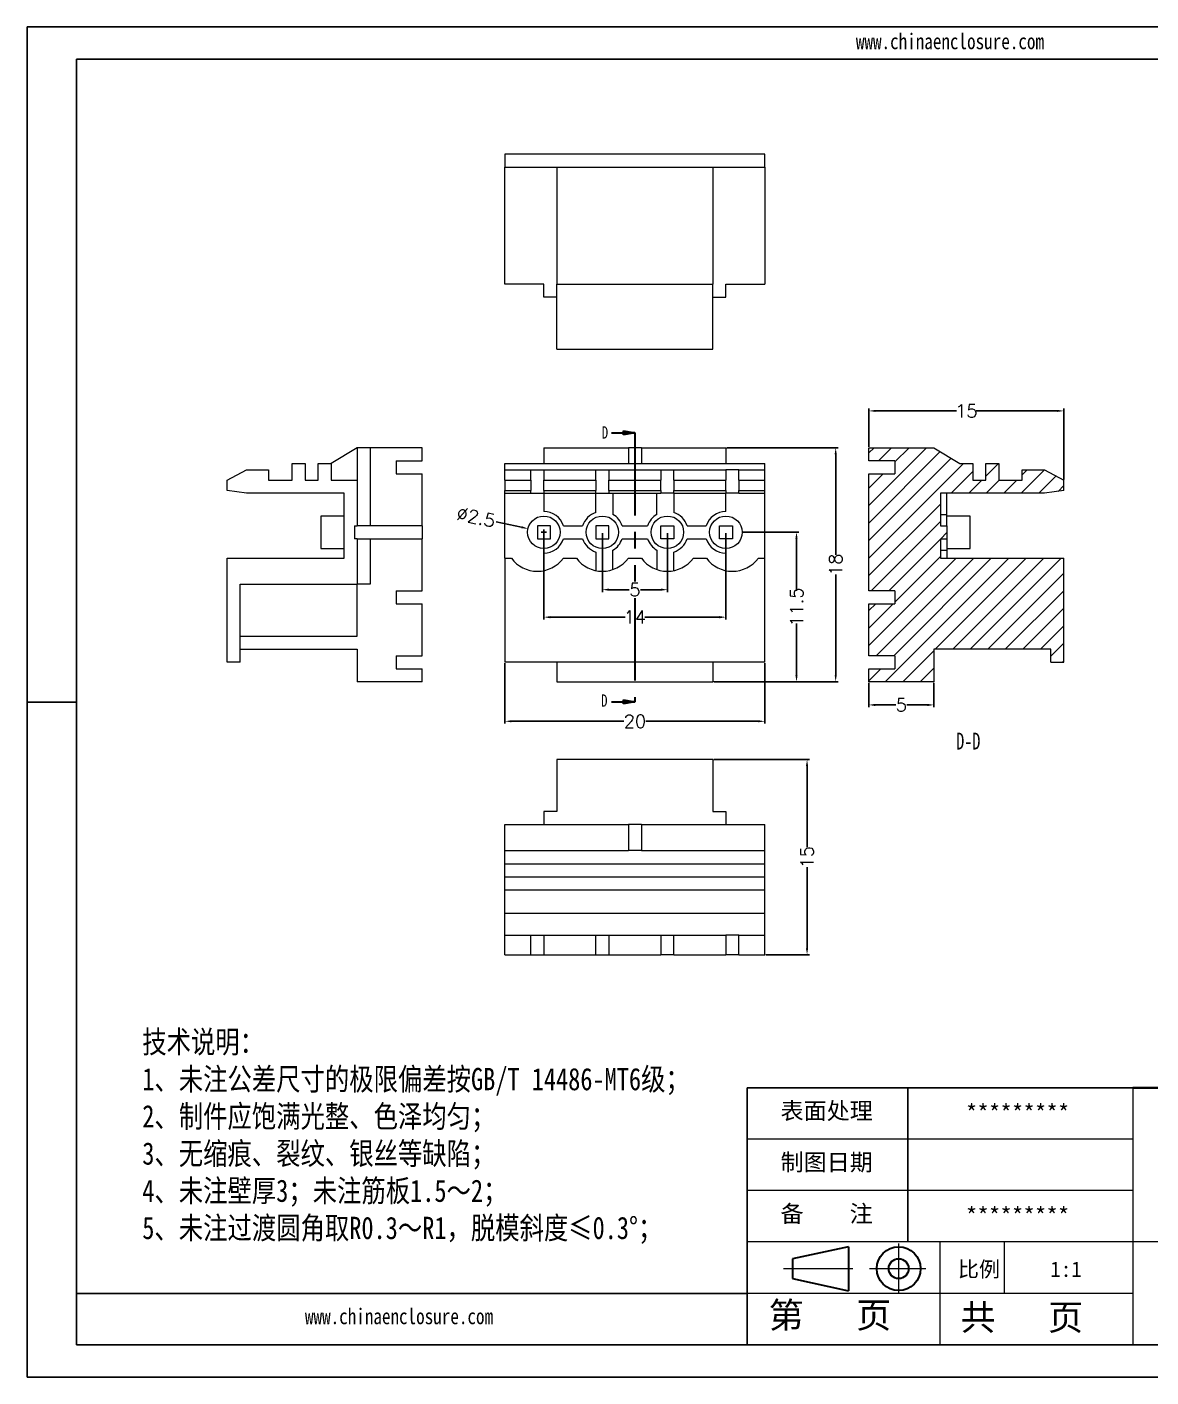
# Model space of a CAD drawing. Header units: inches. Extents: x 162 to 2102, y 1089 to 1379.
# Drawn here: x 1776.3 to 1862.7, y 1088.5 to 1192.3 of the extents above; entities that cross this region are included whole.
import ezdxf

# ---------------------------------------------------------------- set-up
doc = ezdxf.new("R2010")
doc.units = ezdxf.units.IN
doc.linetypes.add('CENTER2', pattern=[28.575, 19.05, -3.175, 3.175, -3.175])
doc.linetypes.add('PHANTOM', pattern=[12.7, 6.35, -1.27, 1.27, -1.27, 1.27, -1.27])
doc.layers.add('10', color=7, linetype='Continuous')
doc.layers.add('文字', color=81, linetype='Continuous')
for name, color, linetype, lineweight in [('粗实线', 7, 'Continuous', 30), ('细实线', 3, 'Continuous', 9), ('细点划线', 2, 'CENTER2', 9)]:
    doc.layers.add(name, color=color, linetype=linetype, lineweight=lineweight)
doc.styles.add('SLDTEXTSTYLE0', font='TXT', dxfattribs={"width": 0.75})
doc.styles.add('SLDTEXTSTYLE6', font='TXT', dxfattribs={"width": 0.7})
doc.styles.get("Standard").update_dxf_attribs({"font": 'txt', "bigfont": 'gbcbig.shx'})
doc.styles.add('宋体', font='', dxfattribs={"width": 0.8, "height": 3.5})
doc.styles.get('宋体').set_extended_font_data('SimSun')
doc.dimstyles.new('1', dxfattribs={"dimtxt": 1, "dimasz": 0.5, "dimexe": 0.18, "dimexo": 0.0625, "dimgap": 0.09, "dimtad": 0, "dimzin": 9, "dimdsep": 46, "dimtxsty": 'Standard', "dimcen": 0.2, "dimclrd": 3, "dimclre": 3, "dimadec": 0, "dimazin": 2, "dimtfac": 1, "dimtofl": 0, "dimtmove": 0, "dimatfit": 3, "dimfxl": 1, "dimtolj": 1, "dimtzin": 0, "dimarcsym": 0})

# ---------------------------------------------------------------- blocks, each defined once
blk = doc.blocks.new('_CLOSED')
at = {"color": 0, "linetype": 'ByBlock', "lineweight": -2}
for p, q in [((-1, 0.166667), (0, 0)), ((-1, 0.166667), (-1, -0.166667)), ((0, 0), (-1, -0.166667)), ((0, 0), (-1, 0))]:
    blk.add_line(p, q, dxfattribs=at)
blk = doc.blocks.new('*D181')
at = {"color": 3, "lineweight": -2}
for p, q in [((1813.04, 1143.41), (1813.04, 1138.76)), ((1833.04, 1143.41), (1833.04, 1138.76)), ((1813.54, 1138.94), (1822.2, 1138.94)), ((1832.54, 1138.94), (1823.88, 1138.94))]:
    blk.add_line(p, q, dxfattribs=at)
at = {"color": 3}
for points in [[(1813.54, 1139.02), (1813.54, 1138.86), (1813.04, 1138.94)], [(1832.54, 1139.02), (1832.54, 1138.86), (1833.04, 1138.94)]]:
    blk.add_solid(points, dxfattribs=at)
at = {"layer": 'Defpoints', "color": 0}
for p in [(1813.04, 1143.48), (1833.04, 1143.48), (1833.04, 1138.94)]:
    blk.add_point(p, dxfattribs=at)
at = {"color": 0, "insert": (1823.04, 1138.94), "char_height": 1, "attachment_point": 5}
blk.add_mtext('\\A1;20', dxfattribs=at)
blk = doc.blocks.new('*D182')
at = {"color": 3, "lineweight": -2}
for p, q in [((1830.1, 1159.98), (1838.66, 1159.98)), ((1838.48, 1159.48), (1838.48, 1151.73)), ((1838.48, 1142.48), (1838.48, 1150.22)), ((1830.1, 1141.98), (1838.66, 1141.98))]:
    blk.add_line(p, q, dxfattribs=at)
at = {"color": 3}
for points in [[(1838.4, 1159.48), (1838.56, 1159.48), (1838.48, 1159.98)], [(1838.4, 1142.48), (1838.56, 1142.48), (1838.48, 1141.98)]]:
    blk.add_solid(points, dxfattribs=at)
at = {"layer": 'Defpoints', "color": 0}
for p in [(1830.04, 1159.98), (1830.04, 1141.98), (1838.48, 1141.98)]:
    blk.add_point(p, dxfattribs=at)
at = {"color": 0, "insert": (1838.48, 1150.98), "char_height": 1, "attachment_point": 5, "rotation": 90}
blk.add_mtext('\\A1;18', dxfattribs=at)
blk = doc.blocks.new('*D183')
at = {"color": 3, "lineweight": -2}
for p, q in [((1816.04, 1153.41), (1816.04, 1146.77)), ((1830.04, 1153.41), (1830.04, 1146.77)), ((1816.54, 1146.95), (1822.28, 1146.95)), ((1829.54, 1146.95), (1823.79, 1146.95))]:
    blk.add_line(p, q, dxfattribs=at)
at = {"color": 3}
for points in [[(1816.54, 1147.03), (1816.54, 1146.86), (1816.04, 1146.95)], [(1829.54, 1147.03), (1829.54, 1146.86), (1830.04, 1146.95)]]:
    blk.add_solid(points, dxfattribs=at)
at = {"layer": 'Defpoints', "color": 0}
for p in [(1816.04, 1153.48), (1830.04, 1153.48), (1830.04, 1146.95)]:
    blk.add_point(p, dxfattribs=at)
at = {"color": 0, "insert": (1823.04, 1146.95), "char_height": 1, "attachment_point": 5}
blk.add_mtext('\\A1;14', dxfattribs=at)
blk = doc.blocks.new('*D184')
at = {"color": 3, "lineweight": -2}
for p, q in [((1820.54, 1153.41), (1820.54, 1148.88)), ((1825.54, 1153.41), (1825.54, 1148.88)), ((1821.04, 1149.06), (1822.61, 1149.06)), ((1825.04, 1149.06), (1823.46, 1149.06))]:
    blk.add_line(p, q, dxfattribs=at)
at = {"color": 3}
for points in [[(1821.04, 1149.15), (1821.04, 1148.98), (1820.54, 1149.06)], [(1825.04, 1149.15), (1825.04, 1148.98), (1825.54, 1149.06)]]:
    blk.add_solid(points, dxfattribs=at)
at = {"layer": 'Defpoints', "color": 0}
for p in [(1820.54, 1153.48), (1825.54, 1153.48), (1825.54, 1149.06)]:
    blk.add_point(p, dxfattribs=at)
at = {"color": 0, "insert": (1823.04, 1149.06), "char_height": 1, "attachment_point": 5}
blk.add_mtext('\\A1;5', dxfattribs=at)
blk = doc.blocks.new('*D185')
at = {"color": 3, "lineweight": -2}
for p, q in [((1831.35, 1153.48), (1835.65, 1153.48)), ((1835.47, 1152.98), (1835.47, 1148.98)), ((1835.47, 1142.48), (1835.47, 1146.47)), ((1829.1, 1141.98), (1835.65, 1141.98))]:
    blk.add_line(p, q, dxfattribs=at)
at = {"color": 3}
for points in [[(1835.38, 1152.98), (1835.55, 1152.98), (1835.47, 1153.48)], [(1835.38, 1142.48), (1835.55, 1142.48), (1835.47, 1141.98)]]:
    blk.add_solid(points, dxfattribs=at)
at = {"layer": 'Defpoints', "color": 0}
for p in [(1831.29, 1153.48), (1835.47, 1153.48), (1829.04, 1141.98)]:
    blk.add_point(p, dxfattribs=at)
at = {"color": 0, "insert": (1835.47, 1147.73), "char_height": 1, "attachment_point": 5, "rotation": 90}
blk.add_mtext('\\A1;11.5', dxfattribs=at)
blk = doc.blocks.new('*D186')
at = {"color": 3, "lineweight": -2}
for p, q in [((1841.03, 1160.04), (1841.03, 1162.99)), ((1856.03, 1157.54), (1856.03, 1162.99)), ((1841.53, 1162.81), (1847.77, 1162.81)), ((1855.53, 1162.81), (1849.29, 1162.81))]:
    blk.add_line(p, q, dxfattribs=at)
at = {"color": 3}
for points in [[(1841.53, 1162.89), (1841.53, 1162.73), (1841.03, 1162.81)], [(1855.53, 1162.89), (1855.53, 1162.73), (1856.03, 1162.81)]]:
    blk.add_solid(points, dxfattribs=at)
at = {"layer": 'Defpoints', "color": 0}
for p in [(1856.03, 1162.81), (1841.03, 1159.98), (1856.03, 1157.48)]:
    blk.add_point(p, dxfattribs=at)
at = {"color": 0, "insert": (1848.53, 1162.81), "char_height": 1, "attachment_point": 5}
blk.add_mtext('\\A1;15', dxfattribs=at)
blk = doc.blocks.new('*D187')
at = {"color": 3, "lineweight": -2}
for p, q in [((1841.03, 1141.91), (1841.03, 1140.02)), ((1846.03, 1141.91), (1846.03, 1140.02)), ((1841.53, 1140.2), (1843.11, 1140.2)), ((1845.53, 1140.2), (1843.95, 1140.2))]:
    blk.add_line(p, q, dxfattribs=at)
at = {"color": 3}
for points in [[(1841.53, 1140.28), (1841.53, 1140.11), (1841.03, 1140.2)], [(1845.53, 1140.28), (1845.53, 1140.11), (1846.03, 1140.2)]]:
    blk.add_solid(points, dxfattribs=at)
at = {"layer": 'Defpoints', "color": 0}
for p in [(1841.03, 1141.98), (1846.03, 1141.98), (1846.03, 1140.2)]:
    blk.add_point(p, dxfattribs=at)
at = {"color": 0, "insert": (1843.53, 1140.2), "char_height": 1, "attachment_point": 5}
blk.add_mtext('\\A1;5', dxfattribs=at)
blk = doc.blocks.new('*D190')
at = {"color": 3, "lineweight": -2}
for p, q in [((1829.1, 1135.99), (1836.46, 1135.99)), ((1836.28, 1135.49), (1836.28, 1129.25)), ((1836.28, 1121.49), (1836.28, 1127.73)), ((1833.1, 1120.99), (1836.46, 1120.99))]:
    blk.add_line(p, q, dxfattribs=at)
at = {"color": 3}
for points in [[(1836.19, 1135.49), (1836.36, 1135.49), (1836.28, 1135.99)], [(1836.19, 1121.49), (1836.36, 1121.49), (1836.28, 1120.99)]]:
    blk.add_solid(points, dxfattribs=at)
at = {"layer": 'Defpoints', "color": 0}
for p in [(1829.04, 1135.99), (1836.28, 1135.99), (1833.04, 1120.99)]:
    blk.add_point(p, dxfattribs=at)
at = {"color": 0, "insert": (1836.28, 1128.49), "char_height": 1, "attachment_point": 5, "rotation": 90}
blk.add_mtext('\\A1;15', dxfattribs=at)
blk = doc.blocks.new('*D201')
at = {"color": 3, "lineweight": -2}
for p, q in [((1812.37, 1154.29), (1814.33, 1153.86)), ((1816.04, 1153.28), (1816.04, 1153.68)), ((1815.84, 1153.48), (1816.24, 1153.48))]:
    blk.add_line(p, q, dxfattribs=at)
at = {"color": 3}
blk.add_solid([(1814.35, 1153.94), (1814.31, 1153.78), (1814.82, 1153.75)], dxfattribs=at)
at = {"layer": 'Defpoints', "color": 0}
for p in [(1814.82, 1153.75), (1817.26, 1153.2)]:
    blk.add_point(p, dxfattribs=at)
at = {"color": 0, "insert": (1810.82, 1154.64), "char_height": 1, "attachment_point": 5, "rotation": 347.4488}
blk.add_mtext('\\A1;∅2.5', dxfattribs=at)

msp = doc.modelspace()

# ---------------------------------------------------------------- hatches: boundary and pattern name
at = {"linetype": 'Continuous', "lineweight": 0}
h = msp.add_hatch(dxfattribs=at)
h.set_pattern_fill('ANSI31', color=4, scale=0.3, style=0)
h.set_pattern_definition([(45, (-1129.4882, -691.555), (-0.6735192, 0.6735192), [])])
h.paths.add_polyline_path([(1841.031, 1148.977), (1843.031, 1148.977), (1843.031, 1147.977), (1841.031, 1147.977), (1841.031, 1143.977), (1843.031, 1143.977), (1843.031, 1142.977), (1841.031, 1142.977), (1841.031, 1141.977), (1846.031, 1141.977), (1846.031, 1144.477), (1855.031, 1144.477), (1855.031, 1143.477), (1856.031, 1143.477), (1856.031, 1151.477), (1846.531, 1151.477), (1846.531, 1152.977), (1847.031, 1152.977), (1847.031, 1153.977), (1846.531, 1153.977), (1846.531, 1156.477), (1854.531, 1156.477), (1856.031, 1156.677), (1856.031, 1157.477), (1854.531, 1158.277), (1852.831, 1158.277), (1852.831, 1157.477), (1851.031, 1157.477), (1851.031, 1158.777), (1850.031, 1158.777), (1850.031, 1157.477), (1849.031, 1157.477), (1849.031, 1158.777), (1848.031, 1158.777), (1846.031, 1159.977), (1841.031, 1159.977), (1841.031, 1158.977), (1843.031, 1158.977), (1843.031, 1157.977), (1841.031, 1157.977)], flags=0)

# ---------------------------------------------------------------- linework, layer by layer
for p, q in [((1776.288, 1192.336), (1923.125, 1192.336)), ((1776.288, 1192.336), (1776.288, 1088.511)), ((1780.087, 1189.864), (1920.653, 1189.864)), ((1780.087, 1189.864), (1780.087, 1090.983)), ((1780.087, 1140.423), (1776.288, 1140.423)), ((1776.288, 1136.578), (1776.288, 1088.511)), ((1861.325, 1110.759), (1831.661, 1110.759)), ((1831.661, 1090.983), (1831.661, 1110.759)), ((1844.021, 1098.894), (1844.021, 1110.759)), ((1831.661, 1094.939), (1780.087, 1094.939)), ((1780.087, 1090.983), (1920.653, 1090.983)), ((1776.288, 1088.511), (1923.125, 1088.511)), ((1776.288, 1088.511), (1844.268, 1088.511))]:
    msp.add_line(p, q)
at = {"color": 7, "linetype": 'Continuous', "lineweight": 15}
for p, q in [((1833.036, 1182.555), (1813.036, 1182.555)), ((1813.036, 1182.555), (1813.036, 1181.555)), ((1813.036, 1181.555), (1833.036, 1181.555)), ((1813.036, 1172.555), (1813.036, 1181.555)), ((1817.036, 1181.555), (1817.036, 1172.555)), ((1829.036, 1181.555), (1829.036, 1172.555)), ((1833.036, 1181.555), (1833.036, 1182.555)), ((1833.036, 1181.555), (1833.036, 1172.555)), ((1816.036, 1172.555), (1813.036, 1172.555)), ((1816.036, 1171.555), (1816.036, 1172.555)), ((1817.036, 1172.555), (1829.036, 1172.555)), ((1817.036, 1167.555), (1817.036, 1172.555)), ((1829.036, 1167.555), (1829.036, 1172.555)), ((1830.036, 1172.555), (1833.036, 1172.555)), ((1830.036, 1171.555), (1830.036, 1172.555)), ((1817.036, 1171.555), (1816.036, 1171.555)), ((1829.036, 1171.555), (1830.036, 1171.555)), ((1817.036, 1167.555), (1829.036, 1167.555)), ((1801.673, 1159.977), (1799.673, 1158.777)), ((1801.673, 1159.977), (1801.673, 1157.477)), ((1802.673, 1159.977), (1801.673, 1159.977)), ((1802.673, 1159.977), (1802.673, 1153.977)), ((1806.673, 1159.977), (1802.673, 1159.977)), ((1806.673, 1158.977), (1806.673, 1159.977)), ((1816.036, 1159.977), (1816.036, 1158.777)), ((1816.036, 1159.977), (1822.536, 1159.977)), ((1823.536, 1159.977), (1822.536, 1159.977)), ((1822.536, 1159.977), (1822.536, 1158.777)), ((1823.536, 1159.977), (1823.536, 1158.777)), ((1823.536, 1159.977), (1830.036, 1159.977)), ((1830.036, 1159.977), (1830.036, 1158.777)), ((1841.031, 1158.977), (1841.031, 1159.977)), ((1841.031, 1159.977), (1846.031, 1159.977)), ((1846.031, 1159.977), (1848.031, 1158.777)), ((1796.673, 1157.477), (1796.673, 1158.777)), ((1796.673, 1158.777), (1797.673, 1158.777)), ((1797.673, 1158.777), (1797.673, 1157.477)), ((1798.673, 1157.477), (1798.673, 1158.777)), ((1798.673, 1158.777), (1799.673, 1158.777)), ((1799.673, 1158.777), (1799.673, 1157.477)), ((1804.673, 1158.977), (1804.673, 1157.977)), ((1804.673, 1158.977), (1806.673, 1158.977)), ((1813.036, 1158.777), (1833.036, 1158.777)), ((1813.036, 1158.277), (1813.036, 1158.777)), ((1833.036, 1158.277), (1833.036, 1158.777)), ((1843.031, 1158.977), (1841.031, 1158.977)), ((1843.031, 1158.977), (1843.031, 1157.977)), ((1848.031, 1158.777), (1849.031, 1158.777)), ((1849.031, 1158.777), (1849.031, 1157.477)), ((1850.031, 1157.477), (1850.031, 1158.777)), ((1850.031, 1158.777), (1851.031, 1158.777)), ((1851.031, 1158.777), (1851.031, 1157.477)), ((1791.673, 1157.477), (1793.173, 1158.277)), ((1793.173, 1158.277), (1794.873, 1158.277)), ((1794.873, 1158.277), (1794.873, 1157.477)), ((1804.673, 1157.977), (1806.673, 1157.977)), ((1806.673, 1153.977), (1806.673, 1157.977)), ((1813.036, 1157.477), (1813.036, 1158.277)), ((1813.036, 1158.277), (1815.036, 1158.277)), ((1815.036, 1157.477), (1815.036, 1158.277)), ((1815.036, 1158.277), (1816.036, 1158.277)), ((1816.036, 1158.277), (1816.036, 1157.477)), ((1816.036, 1158.277), (1820.036, 1158.277)), ((1820.036, 1157.477), (1820.036, 1158.277)), ((1820.036, 1158.277), (1821.036, 1158.277)), ((1821.036, 1158.277), (1821.036, 1157.477)), ((1821.036, 1158.277), (1825.036, 1158.277)), ((1825.036, 1158.277), (1825.036, 1157.477)), ((1825.036, 1158.277), (1826.036, 1158.277)), ((1826.036, 1158.277), (1830.036, 1158.277)), ((1826.036, 1157.477), (1826.036, 1158.277)), ((1830.036, 1158.277), (1830.036, 1157.477)), ((1831.036, 1158.277), (1830.036, 1158.277)), ((1831.036, 1158.277), (1833.036, 1158.277)), ((1831.036, 1157.477), (1831.036, 1158.277)), ((1833.036, 1157.477), (1833.036, 1158.277)), ((1841.031, 1148.977), (1841.031, 1157.977)), ((1841.031, 1157.977), (1843.031, 1157.977)), ((1852.831, 1157.477), (1852.831, 1158.277)), ((1852.831, 1158.277), (1854.531, 1158.277)), ((1854.531, 1158.277), (1856.031, 1157.477)), ((1791.673, 1156.677), (1791.673, 1157.477)), ((1793.173, 1156.477), (1791.673, 1156.677)), ((1794.873, 1157.477), (1796.673, 1157.477)), ((1797.673, 1157.477), (1798.673, 1157.477)), ((1799.673, 1157.477), (1801.673, 1157.477)), ((1801.673, 1157.477), (1801.673, 1153.977)), ((1813.036, 1157.477), (1813.036, 1156.677)), ((1813.036, 1157.477), (1815.036, 1157.477)), ((1813.036, 1156.677), (1815.036, 1156.677)), ((1813.036, 1156.477), (1813.036, 1156.677)), ((1815.036, 1157.477), (1815.036, 1156.677)), ((1815.036, 1156.477), (1815.036, 1156.677)), ((1816.036, 1156.677), (1816.036, 1157.477)), ((1816.036, 1157.477), (1820.036, 1157.477)), ((1816.036, 1156.677), (1820.036, 1156.677)), ((1816.036, 1156.677), (1816.036, 1156.477)), ((1820.036, 1157.477), (1820.036, 1156.677)), ((1820.036, 1156.477), (1820.036, 1156.677)), ((1821.036, 1156.677), (1821.036, 1157.477)), ((1821.036, 1157.477), (1825.036, 1157.477)), ((1821.036, 1156.677), (1825.036, 1156.677)), ((1821.036, 1156.677), (1821.036, 1156.477)), ((1825.036, 1156.677), (1825.036, 1157.477)), ((1825.036, 1156.677), (1825.036, 1156.477)), ((1826.036, 1157.477), (1826.036, 1156.677)), ((1826.036, 1157.477), (1830.036, 1157.477)), ((1826.036, 1156.677), (1830.036, 1156.677)), ((1826.036, 1156.477), (1826.036, 1156.677)), ((1830.036, 1156.677), (1830.036, 1157.477)), ((1830.036, 1156.677), (1830.036, 1156.477)), ((1831.036, 1157.477), (1831.036, 1156.677)), ((1831.036, 1157.477), (1833.036, 1157.477)), ((1831.036, 1156.677), (1833.036, 1156.677)), ((1831.036, 1156.477), (1831.036, 1156.677)), ((1833.036, 1156.677), (1833.036, 1157.477)), ((1833.036, 1156.477), (1833.036, 1156.677)), ((1849.031, 1157.477), (1850.031, 1157.477)), ((1851.031, 1157.477), (1852.831, 1157.477)), ((1856.031, 1156.677), (1854.531, 1156.477)), ((1856.031, 1156.677), (1856.031, 1157.477)), ((1800.673, 1156.477), (1793.173, 1156.477)), ((1800.673, 1151.477), (1800.673, 1156.477)), ((1813.036, 1156.477), (1815.036, 1156.477)), ((1813.036, 1151.477), (1813.036, 1156.477)), ((1815.036, 1156.477), (1816.036, 1156.477)), ((1816.036, 1156.477), (1820.036, 1156.477)), ((1816.036, 1156.477), (1816.036, 1155.077)), ((1820.036, 1156.477), (1821.036, 1156.477)), ((1820.036, 1154.996), (1820.036, 1156.477)), ((1821.036, 1156.477), (1825.036, 1156.477)), ((1821.352, 1156.477), (1821.352, 1154.853)), ((1824.72, 1154.853), (1824.72, 1156.477)), ((1826.036, 1156.477), (1825.036, 1156.477)), ((1826.036, 1156.477), (1830.036, 1156.477)), ((1826.036, 1156.477), (1826.036, 1154.996)), ((1831.036, 1156.477), (1830.036, 1156.477)), ((1830.036, 1155.077), (1830.036, 1156.477)), ((1831.036, 1156.477), (1833.036, 1156.477)), ((1833.036, 1151.477), (1833.036, 1156.477)), ((1854.531, 1156.477), (1846.531, 1156.477)), ((1846.531, 1156.477), (1846.531, 1153.977)), ((1847.031, 1154.853), (1847.031, 1156.477)), ((1800.673, 1154.727), (1798.873, 1154.727)), ((1798.873, 1154.727), (1798.873, 1152.227)), ((1846.531, 1154.853), (1847.031, 1154.853)), ((1847.031, 1153.977), (1847.031, 1154.853)), ((1848.831, 1154.727), (1847.031, 1154.727)), ((1848.831, 1153.477), (1848.831, 1154.727)), ((1801.473, 1153.977), (1801.473, 1152.977)), ((1801.473, 1153.977), (1801.673, 1153.977)), ((1802.673, 1153.977), (1801.673, 1153.977)), ((1806.673, 1153.977), (1802.673, 1153.977)), ((1806.673, 1153.977), (1806.673, 1152.977)), ((1816.536, 1153.977), (1815.536, 1153.977)), ((1815.536, 1153.977), (1815.536, 1152.977)), ((1816.536, 1152.977), (1816.536, 1153.977)), ((1817.556, 1153.977), (1819.016, 1153.977)), ((1820.036, 1153.977), (1820.036, 1152.977)), ((1821.036, 1153.977), (1820.036, 1153.977)), ((1821.036, 1152.977), (1821.036, 1153.977)), ((1822.056, 1153.977), (1824.016, 1153.977)), ((1825.036, 1152.977), (1825.036, 1153.977)), ((1825.036, 1153.977), (1826.036, 1153.977)), ((1826.036, 1153.977), (1826.036, 1152.977)), ((1827.056, 1153.977), (1828.516, 1153.977)), ((1829.536, 1153.977), (1830.536, 1153.977)), ((1829.536, 1152.977), (1829.536, 1153.977)), ((1830.536, 1153.977), (1830.536, 1152.977)), ((1846.531, 1153.977), (1847.031, 1153.977)), ((1847.031, 1153.977), (1847.031, 1152.977)), ((1801.673, 1152.977), (1801.473, 1152.977)), ((1801.673, 1152.977), (1801.673, 1149.477)), ((1801.673, 1152.977), (1802.673, 1152.977)), ((1802.673, 1152.977), (1802.673, 1149.477)), ((1802.673, 1152.977), (1806.673, 1152.977)), ((1806.673, 1148.977), (1806.673, 1152.977)), ((1815.536, 1152.977), (1816.536, 1152.977)), ((1817.556, 1152.977), (1819.016, 1152.977)), ((1820.036, 1152.977), (1821.036, 1152.977)), ((1822.056, 1152.977), (1824.016, 1152.977)), ((1826.036, 1152.977), (1825.036, 1152.977)), ((1827.056, 1152.977), (1828.516, 1152.977)), ((1830.536, 1152.977), (1829.536, 1152.977)), ((1846.531, 1152.977), (1847.031, 1152.977)), ((1846.531, 1152.977), (1846.531, 1151.477)), ((1847.031, 1152.977), (1847.031, 1152.1)), ((1848.831, 1152.227), (1848.831, 1153.477)), ((1791.673, 1143.477), (1791.673, 1151.477)), ((1791.673, 1151.477), (1800.673, 1151.477)), ((1798.873, 1152.227), (1800.673, 1152.227)), ((1813.036, 1151.477), (1813.536, 1151.477)), ((1813.036, 1151.477), (1813.036, 1143.477)), ((1816.036, 1150.527), (1816.036, 1151.877)), ((1817.536, 1151.477), (1818.536, 1151.477)), ((1820.036, 1151.957), (1820.036, 1150.527)), ((1821.352, 1150.613), (1821.352, 1152.1)), ((1822.536, 1151.477), (1823.536, 1151.477)), ((1824.72, 1152.1), (1824.72, 1150.613)), ((1826.036, 1150.527), (1826.036, 1151.957)), ((1827.536, 1151.477), (1828.536, 1151.477)), ((1830.036, 1151.877), (1830.036, 1150.527)), ((1832.536, 1151.477), (1833.036, 1151.477)), ((1833.036, 1143.477), (1833.036, 1151.477)), ((1846.531, 1152.1), (1847.031, 1152.1)), ((1846.531, 1151.477), (1856.031, 1151.477)), ((1847.031, 1152.227), (1848.831, 1152.227)), ((1847.031, 1152.1), (1847.031, 1151.477)), ((1856.031, 1143.477), (1856.031, 1151.477)), ((1792.673, 1143.477), (1792.673, 1149.477)), ((1792.673, 1149.477), (1801.673, 1149.477)), ((1802.673, 1149.477), (1801.673, 1149.477)), ((1801.673, 1145.477), (1801.673, 1149.477)), ((1804.673, 1148.977), (1806.673, 1148.977)), ((1804.673, 1148.977), (1804.673, 1147.977)), ((1843.031, 1148.977), (1841.031, 1148.977)), ((1843.031, 1148.977), (1843.031, 1147.977)), ((1804.673, 1147.977), (1806.673, 1147.977)), ((1806.673, 1143.977), (1806.673, 1147.977)), ((1841.031, 1143.977), (1841.031, 1147.977)), ((1841.031, 1147.977), (1843.031, 1147.977)), ((1792.673, 1145.477), (1801.673, 1145.477)), ((1792.673, 1144.477), (1801.673, 1144.477)), ((1801.673, 1144.477), (1801.673, 1141.977)), ((1855.031, 1144.477), (1846.031, 1144.477)), ((1846.031, 1144.477), (1846.031, 1141.977)), ((1855.031, 1143.477), (1855.031, 1144.477)), ((1792.673, 1143.477), (1791.673, 1143.477)), ((1804.673, 1143.977), (1806.673, 1143.977)), ((1804.673, 1143.977), (1804.673, 1142.977)), ((1833.036, 1143.477), (1813.036, 1143.477)), ((1817.036, 1143.477), (1817.036, 1141.977)), ((1829.036, 1143.477), (1829.036, 1141.977)), ((1843.031, 1143.977), (1841.031, 1143.977)), ((1843.031, 1143.977), (1843.031, 1142.977)), ((1855.031, 1143.477), (1856.031, 1143.477)), ((1804.673, 1142.977), (1806.673, 1142.977)), ((1806.673, 1141.977), (1806.673, 1142.977)), ((1841.031, 1141.977), (1841.031, 1142.977)), ((1841.031, 1142.977), (1843.031, 1142.977)), ((1806.673, 1141.977), (1801.673, 1141.977)), ((1817.036, 1141.977), (1829.036, 1141.977)), ((1846.031, 1141.977), (1841.031, 1141.977)), ((1817.036, 1135.99), (1817.036, 1131.99)), ((1829.036, 1135.99), (1817.036, 1135.99)), ((1829.036, 1135.99), (1829.036, 1131.99)), ((1817.036, 1131.99), (1816.036, 1131.99)), ((1816.036, 1131.99), (1816.036, 1130.99)), ((1829.036, 1131.99), (1830.036, 1131.99)), ((1830.036, 1131.99), (1830.036, 1130.99)), ((1813.036, 1130.99), (1816.036, 1130.99)), ((1813.036, 1128.99), (1813.036, 1130.99)), ((1816.036, 1130.99), (1822.536, 1130.99)), ((1823.536, 1130.99), (1822.536, 1130.99)), ((1822.536, 1130.99), (1822.536, 1128.99)), ((1823.536, 1130.99), (1830.036, 1130.99)), ((1823.536, 1130.99), (1823.536, 1128.99)), ((1830.036, 1130.99), (1833.036, 1130.99)), ((1833.036, 1128.99), (1833.036, 1130.99)), ((1813.036, 1128.99), (1822.536, 1128.99)), ((1813.036, 1127.99), (1813.036, 1128.99)), ((1823.536, 1128.99), (1822.536, 1128.99)), ((1823.536, 1128.99), (1833.036, 1128.99)), ((1833.036, 1127.99), (1833.036, 1128.99)), ((1813.036, 1127.99), (1833.036, 1127.99)), ((1813.036, 1126.99), (1813.036, 1127.99)), ((1833.036, 1126.99), (1833.036, 1127.99)), ((1813.036, 1126.99), (1833.036, 1126.99)), ((1813.036, 1125.99), (1813.036, 1126.99)), ((1833.036, 1125.99), (1833.036, 1126.99)), ((1813.036, 1125.99), (1833.036, 1125.99)), ((1813.036, 1124.19), (1813.036, 1125.99)), ((1833.036, 1124.19), (1833.036, 1125.99)), ((1813.036, 1124.19), (1833.036, 1124.19)), ((1813.036, 1122.49), (1813.036, 1124.19)), ((1833.036, 1122.49), (1833.036, 1124.19)), ((1813.036, 1122.49), (1815.036, 1122.49)), ((1813.036, 1120.99), (1813.036, 1122.49)), ((1815.036, 1122.49), (1816.036, 1122.49)), ((1815.036, 1120.99), (1815.036, 1122.49)), ((1816.036, 1122.49), (1820.036, 1122.49)), ((1816.036, 1122.49), (1816.036, 1120.99)), ((1820.036, 1122.49), (1821.036, 1122.49)), ((1820.036, 1120.99), (1820.036, 1122.49)), ((1821.036, 1122.49), (1825.036, 1122.49)), ((1821.036, 1122.49), (1821.036, 1120.99)), ((1825.036, 1122.49), (1826.036, 1122.49)), ((1825.036, 1122.49), (1825.036, 1120.99)), ((1826.036, 1122.49), (1830.036, 1122.49)), ((1826.036, 1120.99), (1826.036, 1122.49)), ((1831.036, 1122.49), (1830.036, 1122.49)), ((1830.036, 1122.49), (1830.036, 1120.99)), ((1831.036, 1122.49), (1833.036, 1122.49)), ((1831.036, 1120.99), (1831.036, 1122.49)), ((1833.036, 1120.99), (1833.036, 1122.49)), ((1813.036, 1120.99), (1815.036, 1120.99)), ((1815.036, 1120.99), (1816.036, 1120.99)), ((1816.036, 1120.99), (1820.036, 1120.99)), ((1820.036, 1120.99), (1821.036, 1120.99)), ((1821.036, 1120.99), (1825.036, 1120.99)), ((1826.036, 1120.99), (1825.036, 1120.99)), ((1826.036, 1120.99), (1830.036, 1120.99)), ((1831.036, 1120.99), (1830.036, 1120.99)), ((1831.036, 1120.99), (1833.036, 1120.99))]:
    msp.add_line(p, q, dxfattribs=at)
at = {"color": 7, "linetype": 'Continuous', "lineweight": 30}
for p, q in [((1821.236, 1161.119), (1823.036, 1161.119)), ((1821.236, 1140.434), (1823.036, 1140.434))]:
    msp.add_line(p, q, dxfattribs=at)
at = {"color": 1, "linetype": 'PHANTOM', "lineweight": 30}
msp.add_line((1823.036, 1161.119), (1823.036, 1140.434), dxfattribs=at)
at = {"color": 7, "linetype": 'Continuous', "lineweight": 15}
for centre in [(1816.036, 1153.477), (1820.536, 1153.477), (1825.536, 1153.477), (1830.036, 1153.477)]:
    msp.add_circle(centre, 1.25, dxfattribs=at)
for centre, radius, start, end in [((1816.036, 1153.477), 1.6, 18.20996, 90), ((1820.536, 1153.477), 1.6, 108.20996, 161.79004), ((1820.536, 1153.477), 1.6, 18.20996, 59.34128), ((1825.536, 1153.477), 1.6, 120.65872, 161.79004), ((1825.536, 1153.477), 1.6, 18.20996, 71.79004), ((1830.036, 1153.477), 1.6, 90, 161.79004), ((1816.036, 1153.477), 1.6, 270, 341.79004), ((1820.536, 1153.477), 1.6, 198.20996, 251.79004), ((1820.536, 1153.477), 1.6, 300.65872, 341.79004), ((1825.536, 1153.477), 1.6, 198.20996, 239.34128), ((1825.536, 1153.477), 1.6, 288.20996, 341.79004), ((1830.036, 1153.477), 1.6, 198.20996, 270), ((1815.536, 1152.977), 2.5, 216.8699, 323.1301), ((1820.536, 1152.977), 2.5, 216.8699, 323.1301), ((1825.536, 1152.977), 2.5, 216.8699, 323.1301), ((1830.536, 1152.977), 2.5, 216.8699, 323.1301)]:
    msp.add_arc(centre, radius, start, end, dxfattribs=at)
at = {"layer": '粗实线', "color": 7, "lineweight": 40}
msp.add_line((1920.653, 1110.759), (1861.325, 1110.759), dxfattribs=at)
at = {"layer": '粗实线', "color": 7}
for p, q in [((1839.478, 1098.524), (1835.156, 1097.608)), ((1839.478, 1098.524), (1839.478, 1095.137)), ((1835.156, 1097.608), (1835.156, 1096.079)), ((1835.156, 1096.079), (1839.478, 1095.137))]:
    msp.add_line(p, q, dxfattribs=at)
for radius in [1.68, 0.764]:
    msp.add_circle((1843.324, 1096.844), radius, dxfattribs=at)
at = {"layer": '细实线', "color": 7}
for p, q in [((1861.325, 1110.759), (1861.325, 1090.983)), ((1861.325, 1106.804), (1831.661, 1106.804)), ((1861.325, 1102.849), (1831.661, 1102.849)), ((1920.653, 1098.894), (1831.661, 1098.894)), ((1846.493, 1098.894), (1846.493, 1090.983)), ((1851.437, 1098.894), (1851.437, 1094.939)), ((1861.325, 1094.939), (1831.661, 1094.939))]:
    msp.add_line(p, q, dxfattribs=at)
at = {"layer": '细点划线', "color": 7}
for p, q in [((1843.324, 1098.778), (1843.324, 1094.939)), ((1834.467, 1096.844), (1839.809, 1096.844)), ((1841.077, 1096.844), (1845.419, 1096.844))]:
    msp.add_line(p, q, dxfattribs=at)

# ---------------------------------------------------------------- block references
at = {"color": 7, "linetype": 'Continuous', "lineweight": 30, "xscale": 0.900000000000091, "yscale": 0.8999999999999773, "zscale": 0.15}
for p in [(1823.036, 1161.119), (1823.036, 1140.434)]:
    msp.add_blockref('_CLOSED', p, dxfattribs=at)

# ---------------------------------------------------------------- texts
at = {"color": 7, "linetype": 'Continuous', "char_height": 0.952, "attachment_point": 1, "style": 'SLDTEXTSTYLE0'}
for insert in [(1820.497, 1161.632), (1820.446, 1141.009)]:
    msp.add_mtext('D', dxfattribs=dict(at, insert=insert))
at = {"char_height": 1.30074, "width": 739.27509, "attachment_point": 1}
for s, insert in [('{\\fSimHei|b0|i0|c134|p49;表面处理}', (1834.24, 1109.637)), ('{\\fSimHei|b0|i0|c134|p49;*********}', (1848.487, 1109.47)), ('{\\fSimHei|b0|i0|c134|p49;制图日期}', (1834.24, 1105.682)), ('{\\fSimHei|b0|i0|c134|p49;备    注}', (1834.24, 1101.726)), ('{\\fSimHei|b0|i0|c134|p49;*********}', (1848.487, 1101.559))]:
    msp.add_mtext(s, dxfattribs=dict(at, insert=insert))
at = {"layer": '10', "color": 0, "insert": (1848.68, 1138.07), "char_height": 1.3, "attachment_point": 2, "style": 'SLDTEXTSTYLE6'}
msp.add_mtext('D-D', dxfattribs=at)
at = {"layer": '文字', "color": 0, "attachment_point": 1, "style": '宋体'}
for s, insert, char_height, width in [('www.chinaenclosure.com', (1840.034, 1191.837), 1.20854, 21.23284), ('{\\H1.111x;技术说明：\\P1、未注公差尺寸的极限偏差按GB/T 14486-MT6级；\\P2、制件应饱满光整、色泽均匀；\\P3、无缩痕、裂纹、银丝等缺陷；\\P4、未注壁厚3；未注筋板1.5～2；\\P5、未注过渡圆角取R0.3～R1，脱模斜度≤0.3%%D；}', (1785.153, 1115.143), 1.545, 56.27426), ('www.chinaenclosure.com', (1797.664, 1093.781), 1.20854, 21.23284)]:
    msp.add_mtext(s, dxfattribs=dict(at, insert=insert, char_height=char_height, width=width))
at = {"layer": '细实线', "color": 7, "attachment_point": 1}
for s, insert, char_height, width in [('{\\fSimSun|b0|i0|c134|p54;比例}', (1847.877, 1097.396), 1.18656, 5.20865), ('{\\fSimSun|b0|i0|c134|p54;1:1}', (1854.984, 1097.396), 1.18656, 5.20865), ('{\\fSimSun|b0|i0|c134|p54;第   页}', (1833.325, 1094.259), 1.97761, 14.83205), ('{\\fSimSun|b0|i0|c134|p54; 共   页}', (1846.735, 1094.091), 1.97761, 14.83205)]:
    msp.add_mtext(s, dxfattribs=dict(at, insert=insert, char_height=char_height, width=width))

# ---------------------------------------------------------------- dimensions: what is measured, and where the dimension line sits
for base, p1, p2, picture, middle in [((1856.031, 1162.812), (1841.031, 1159.977), (1856.031, 1157.477), '*D186', (1848.531, 1162.812)), ((1830.036, 1146.948), (1816.036, 1153.477), (1830.036, 1153.477), '*D183', (1823.036, 1146.948)), ((1825.536, 1149.063), (1820.536, 1153.477), (1825.536, 1153.477), '*D184', (1823.036, 1149.063)), ((1833.036, 1138.939), (1813.036, 1143.477), (1833.036, 1143.477), '*D181', (1823.036, 1138.939)), ((1846.031, 1140.195), (1841.031, 1141.977), (1846.031, 1141.977), '*D187', (1843.531, 1140.195))]:
    dim = msp.add_linear_dim(base=base, p1=p1, p2=p2, dimstyle='1')
    dim.commit()
    dim.dimension.update_dxf_attribs({"geometry": picture, "text_midpoint": middle})
for base, p1, p2, picture, middle in [((1838.479, 1141.977), (1830.036, 1159.977), (1830.036, 1141.977), '*D182', (1838.479, 1150.977)), ((1835.466, 1153.477), (1829.036, 1141.977), (1831.286, 1153.477), '*D185', (1835.466, 1147.727)), ((1836.277, 1135.99), (1833.036, 1120.99), (1829.036, 1135.99), '*D190', (1836.277, 1128.49))]:
    dim = msp.add_linear_dim(base=base, p1=p1, p2=p2, angle=90, dimstyle='1')
    dim.commit()
    dim.dimension.update_dxf_attribs({"geometry": picture, "text_midpoint": middle})
dim = msp.add_diameter_dim_2p(p1=(1817.256, 1153.205), p2=(1814.816, 1153.748), dimstyle='1')
dim.commit()
dim.dimension.update_dxf_attribs({"geometry": '*D201', "text_midpoint": (1810.816, 1154.639), "dimtype": 163})

doc.saveas('drawing.dxf')
